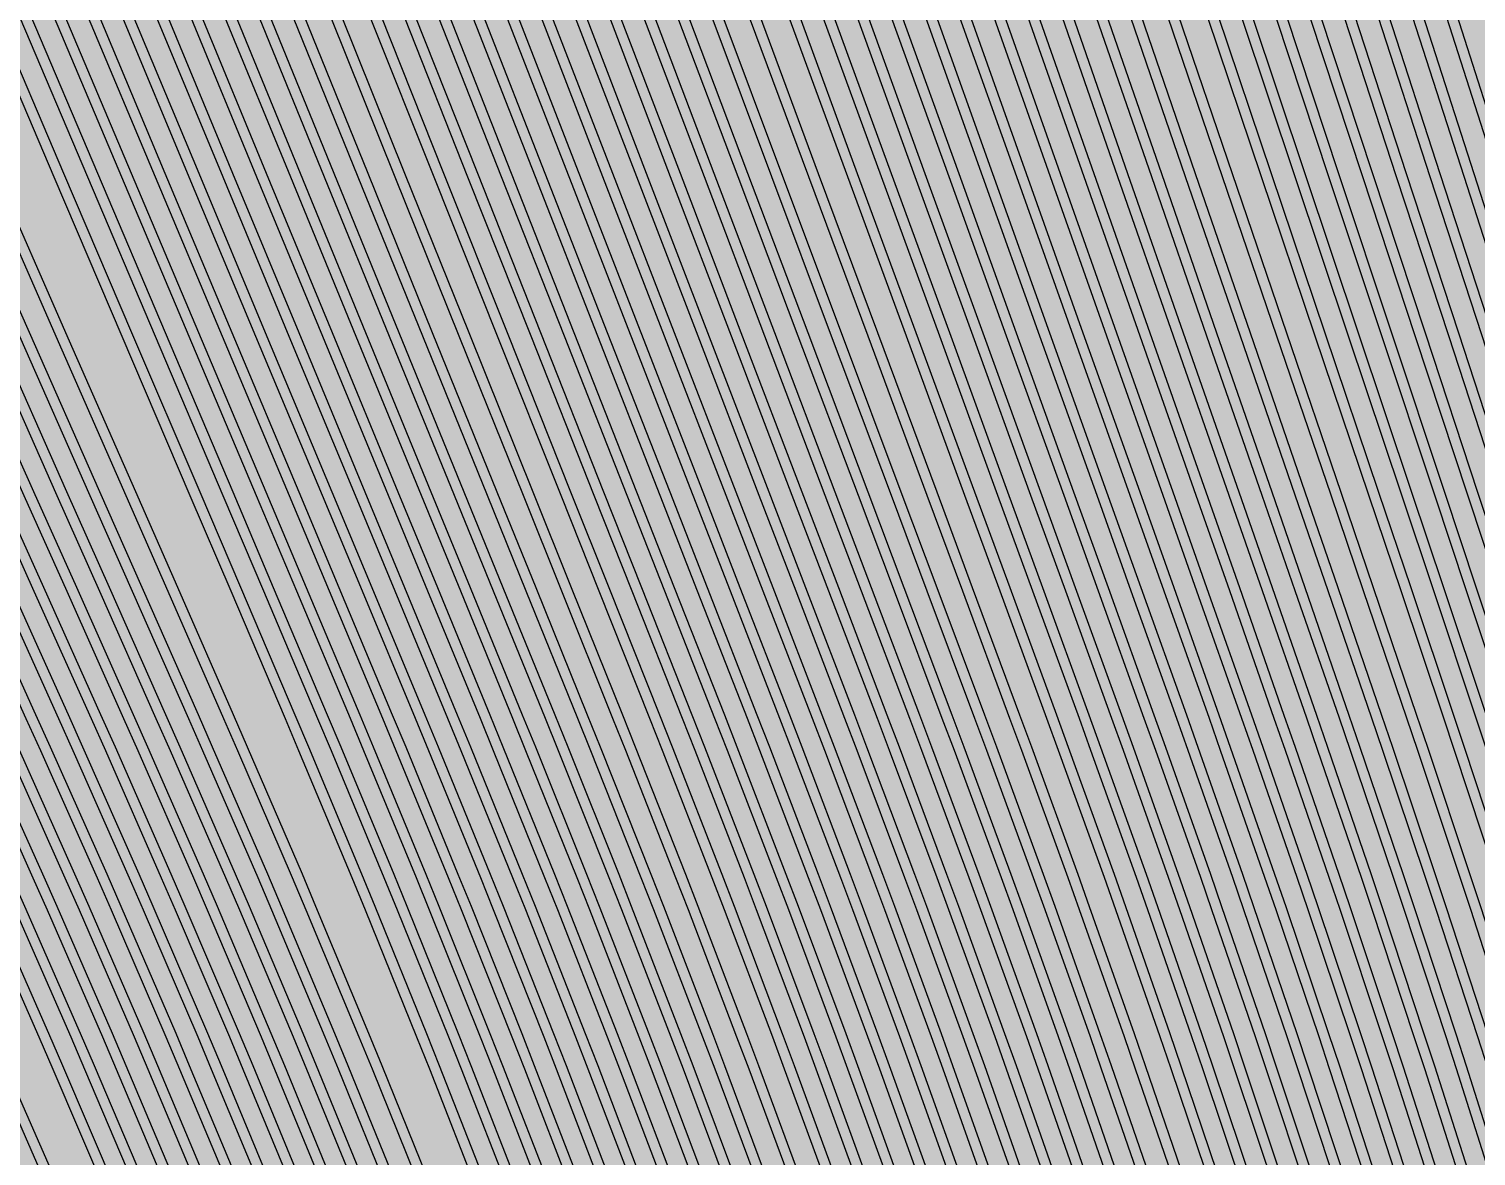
# Model space of a CAD drawing. Header units: metres. Extents: x -7220 to 10980, y -29667 to 1833.
# Drawn here: x 748.4 to 1032.4, y -16540.7 to -16319.7 of the extents above; entities that cross this region are included whole.
import ezdxf

# ---------------------------------------------------------------- set-up
doc = ezdxf.new("R2010")
doc.units = ezdxf.units.M
doc.layers.add('Metal1', color=4, linetype='CONTINUOUS')
doc.layers.add('Polyimide', color=7, linetype='CONTINUOUS')

msp = doc.modelspace()

# ---------------------------------------------------------------- hatches: boundary and pattern name
at = {"layer": 'Polyimide'}
msp.add_hatch(color=7, dxfattribs=at).paths.add_polyline_path([(4099.45, -13861.55), (4142.64, -14152.77), (4214.18, -14438.35), (4313.36, -14715.55), (4439.24, -14981.69), (4590.59, -15234.21), (4765.97, -15470.68), (4963.68, -15688.82), (5181.82, -15886.53), (5418.29, -16061.91), (5670.81, -16213.26), (5936.95, -16339.14), (6214.15, -16438.32), (6499.73, -16509.85), (6790.95, -16553.05), (7085, -16567.5), (9980.38, -16567.5), (10058.79, -16571.35), (10136.45, -16582.87), (10212.6, -16601.95), (10286.52, -16628.4), (10357.49, -16661.96), (10424.83, -16702.32), (10487.89, -16749.09), (10546.06, -16801.81), (10598.78, -16859.98), (10645.55, -16923.04), (10685.91, -16990.38), (10719.48, -17061.35), (10745.93, -17135.27), (10765, -17211.43), (10776.52, -17289.08), (10780.38, -17367.5), (10780.38, -21957.3), (10741.61, -22012.91), (10705.97, -22070.59), (10673.58, -22130.14), (10644.53, -22191.39), (10618.92, -22254.16), (10596.82, -22318.25), (10578.3, -22383.46), (10563.41, -22449.6), (10552.21, -22516.46), (10544.72, -22583.84), (10540.97, -22651.53), (10540.97, -22719.32), (10544.72, -22787.01), (10552.21, -22854.38), (10563.41, -22921.24), (10578.3, -22987.38), (10596.82, -23052.6), (10618.92, -23116.68), (10644.53, -23179.45), (10673.58, -23240.71), (10705.97, -23300.26), (10741.61, -23357.93), (10780.38, -23413.54), (10780.38, -28667.5), (10776.52, -28745.91), (10765, -28823.57), (10745.93, -28899.73), (10719.48, -28973.65), (10685.91, -29044.62), (10645.55, -29111.96), (10598.78, -29175.01), (10546.06, -29233.19), (10487.89, -29285.91), (10424.83, -29332.68), (10357.49, -29373.04), (10286.52, -29406.6), (10212.6, -29433.05), (10136.45, -29452.13), (10058.79, -29463.65), (9980.38, -29467.5), (-6219.63, -29467.5), (-6298.04, -29463.65), (-6375.7, -29452.13), (-6451.85, -29433.05), (-6525.77, -29406.6), (-6596.74, -29373.04), (-6664.08, -29332.68), (-6727.14, -29285.91), (-6785.31, -29233.19), (-6838.03, -29175.01), (-6884.8, -29111.96), (-6925.16, -29044.62), (-6958.73, -28973.65), (-6985.18, -28899.73), (-7004.25, -28823.57), (-7015.77, -28745.91), (-7019.63, -28667.5), (-7019.63, -23426.32), (-6979.36, -23370.07), (-6942.33, -23311.63), (-6908.66, -23251.2), (-6878.45, -23188.96), (-6851.81, -23125.12), (-6828.81, -23059.88), (-6809.53, -22993.44), (-6794.04, -22926.02), (-6782.37, -22857.83), (-6774.57, -22789.09), (-6770.67, -22720.02), (-6770.67, -22650.84), (-6774.57, -22581.77), (-6782.37, -22513.03), (-6794.04, -22444.84), (-6809.53, -22377.42), (-6828.81, -22310.98), (-6851.81, -22245.74), (-6878.45, -22181.89), (-6908.66, -22119.66), (-6942.33, -22059.22), (-6979.36, -22000.79), (-7019.63, -21944.54), (-7019.63, -17367.5), (-7015.77, -17289.08), (-7004.25, -17211.43), (-6985.18, -17135.27), (-6958.73, -17061.35), (-6925.16, -16990.38), (-6884.8, -16923.04), (-6838.03, -16859.98), (-6785.31, -16801.81), (-6727.14, -16749.09), (-6664.08, -16702.32), (-6596.74, -16661.96), (-6525.77, -16628.4), (-6451.85, -16601.95), (-6375.7, -16582.87), (-6298.04, -16571.35), (-6219.63, -16567.5), (-3314, -16567.5), (-3019.95, -16553.05), (-2728.73, -16509.85), (-2443.15, -16438.32), (-2165.95, -16339.14), (-1899.81, -16213.26), (-1647.29, -16061.91), (-1410.82, -15886.53), (-1192.68, -15688.82), (-994.97, -15470.68), (-819.59, -15234.21), (-668.24, -14981.69), (-542.36, -14715.55), (-443.18, -14438.35), (-371.64, -14152.77), (-328.45, -13861.55), (-314, -13567.5), (-314, -13373.48), (-317.45, -13328.11), (-327.72, -13283.78), (-344.58, -13241.52), (-367.63, -13202.3), (-396.35, -13167.01), (-430.08, -13136.47), (-468.03, -13111.38), (-509.35, -13092.32), (-509.35, -13092.32), (-578.18, -13061.27), (-642.2, -13021.24), (-700.26, -12972.96), (-751.3, -12917.31), (-794.39, -12855.3), (-828.74, -12788.06), (-853.73, -12716.8), (-868.91, -12642.84), (-874, -12567.5), (-868.91, -12492.16), (-853.73, -12418.19), (-828.74, -12346.94), (-794.39, -12279.7), (-751.3, -12217.69), (-700.26, -12162.04), (-642.2, -12113.76), (-578.18, -12073.73), (-509.35, -12042.68), (-509.35, -12042.68), (-468.03, -12023.62), (-430.08, -11998.53), (-396.35, -11967.99), (-367.63, -11932.7), (-344.58, -11893.47), (-327.72, -11851.21), (-317.45, -11806.89), (-314, -11761.52), (-314, -11074.31), (-317.45, -11028.94), (-327.72, -10984.62), (-344.58, -10942.36), (-367.63, -10903.13), (-396.35, -10867.84), (-430.08, -10837.3), (-468.03, -10812.21), (-509.35, -10793.16), (-509.35, -10793.16), (-578.18, -10762.1), (-642.2, -10722.07), (-700.26, -10673.8), (-751.3, -10618.15), (-794.39, -10556.13), (-828.74, -10488.89), (-853.73, -10417.64), (-868.91, -10343.67), (-874, -10268.33), (-868.91, -10192.99), (-853.73, -10119.03), (-828.74, -10047.77), (-794.39, -9980.53), (-751.3, -9918.52), (-700.26, -9862.87), (-642.2, -9814.59), (-578.18, -9774.56), (-509.35, -9743.51), (-509.35, -9743.51), (-468.03, -9724.45), (-430.08, -9699.36), (-396.35, -9668.82), (-367.63, -9633.53), (-344.58, -9594.31), (-327.72, -9552.05), (-317.45, -9507.72), (-314, -9462.35), (-314, -8775.14), (-317.45, -8729.78), (-327.72, -8685.45), (-344.58, -8643.19), (-367.63, -8603.96), (-396.35, -8568.68), (-430.08, -8538.14), (-468.03, -8513.05), (-509.35, -8493.99), (-509.35, -8493.99), (-578.18, -8462.94), (-642.2, -8422.91), (-700.26, -8374.63), (-751.3, -8318.98), (-794.39, -8256.97), (-828.74, -8189.73), (-853.73, -8118.47), (-868.91, -8044.5), (-874, -7969.17), (-868.91, -7893.83), (-853.73, -7819.86), (-828.74, -7748.61), (-794.39, -7681.36), (-751.3, -7619.35), (-700.26, -7563.7), (-642.2, -7515.42), (-578.18, -7475.4), (-509.35, -7444.34), (-509.35, -7444.34), (-468.03, -7425.28), (-430.08, -7400.2), (-396.35, -7369.66), (-367.63, -7334.37), (-344.58, -7295.14), (-327.72, -7252.88), (-317.45, -7208.56), (-314, -7163.19), (-314, -6475.98), (-317.45, -6430.61), (-327.72, -6386.29), (-344.58, -6344.02), (-367.63, -6304.8), (-396.35, -6269.51), (-430.08, -6238.97), (-468.03, -6213.88), (-509.35, -6194.82), (-509.35, -6194.82), (-578.18, -6163.77), (-642.2, -6123.74), (-700.26, -6075.46), (-751.3, -6019.81), (-794.39, -5957.8), (-828.74, -5890.56), (-853.73, -5819.31), (-868.91, -5745.34), (-874, -5670), (-868.91, -5594.66), (-853.73, -5520.69), (-828.74, -5449.44), (-794.39, -5382.2), (-751.3, -5320.19), (-700.26, -5264.54), (-642.2, -5216.26), (-578.18, -5176.23), (-509.35, -5145.18), (-509.35, -5145.18), (-468.03, -5126.12), (-430.08, -5101.03), (-396.35, -5070.49), (-367.63, -5035.2), (-344.58, -4995.98), (-327.72, -4953.71), (-317.45, -4909.39), (-314, -4864.02), (-314, 380), (-314, 1532.5), (-269, 1532.5), (-268.78, 1525.63), (-268.1, 1518.79), (-266.98, 1512.02), (-265.42, 1505.32), (-263.43, 1498.75), (-261.01, 1492.32), (-258.17, 1486.06), (-254.93, 1480), (-251.3, 1474.17), (-247.3, 1468.58), (-242.94, 1463.27), (-238.25, 1458.25), (-233.23, 1453.56), (-227.92, 1449.2), (-222.33, 1445.2), (-216.5, 1441.57), (-210.44, 1438.33), (-204.18, 1435.49), (-197.75, 1433.07), (-191.18, 1431.08), (-184.48, 1429.52), (-177.71, 1428.4), (-170.87, 1427.72), (-164, 1427.5), (-157.13, 1427.72), (-150.29, 1428.4), (-143.52, 1429.52), (-136.82, 1431.08), (-130.25, 1433.07), (-123.82, 1435.49), (-117.56, 1438.33), (-111.5, 1441.57), (-105.67, 1445.2), (-100.08, 1449.2), (-94.77, 1453.56), (-89.75, 1458.25), (-85.06, 1463.27), (-80.7, 1468.58), (-76.7, 1474.17), (-73.07, 1480), (-69.83, 1486.06), (-66.99, 1492.32), (-64.57, 1498.75), (-62.58, 1505.32), (-61.02, 1512.02), (-59.9, 1518.79), (-59.22, 1525.63), (-59, 1532.5), (1786, 1532.5), (3835, 1532.5), (3835.21, 1539.04), (3835.86, 1545.55), (3836.92, 1552.01), (3838.41, 1558.38), (3840.31, 1564.64), (3842.61, 1570.77), (3845.31, 1576.73), (3848.4, 1582.5), (3851.85, 1588.06), (3855.66, 1593.38), (3859.82, 1598.43), (3864.29, 1603.21), (3869.07, 1607.68), (3874.12, 1611.84), (3879.44, 1615.65), (3885, 1619.1), (3890.77, 1622.19), (3896.73, 1624.89), (3902.86, 1627.19), (3909.12, 1629.09), (3915.49, 1630.58), (3921.95, 1631.64), (3928.46, 1632.29), (3935, 1632.5), (3941.54, 1632.29), (3948.05, 1631.64), (3954.51, 1630.58), (3960.88, 1629.09), (3967.14, 1627.19), (3973.27, 1624.89), (3979.23, 1622.19), (3985, 1619.1), (3990.56, 1615.65), (3995.88, 1611.84), (4000.93, 1607.68), (4005.71, 1603.21), (4010.18, 1598.43), (4014.34, 1593.38), (4018.15, 1588.06), (4021.6, 1582.5), (4024.69, 1576.73), (4027.39, 1570.77), (4029.69, 1564.64), (4031.59, 1558.38), (4033.08, 1552.01), (4034.14, 1545.55), (4034.79, 1539.04), (4035, 1532.5), (4085, 1532.5), (4085, 380), (4085, 330), (4085, -4864.02), (4088.45, -4909.39), (4098.72, -4953.71), (4115.58, -4995.98), (4138.63, -5035.2), (4167.35, -5070.49), (4201.08, -5101.03), (4239.03, -5126.12), (4280.35, -5145.18), (4280.35, -5145.18), (4349.18, -5176.23), (4413.2, -5216.26), (4471.26, -5264.54), (4522.3, -5320.19), (4565.39, -5382.2), (4599.74, -5449.44), (4624.73, -5520.69), (4639.91, -5594.66), (4645, -5670), (4639.91, -5745.34), (4624.73, -5819.31), (4599.74, -5890.56), (4565.39, -5957.8), (4522.3, -6019.81), (4471.26, -6075.46), (4413.2, -6123.74), (4349.18, -6163.77), (4280.35, -6194.82), (4239.03, -6213.88), (4201.08, -6238.97), (4167.35, -6269.51), (4138.63, -6304.8), (4115.58, -6344.02), (4098.72, -6386.29), (4088.45, -6430.61), (4085, -6475.98), (4085, -13567.5), (4099.45, -13861.55)])

# ---------------------------------------------------------------- linework, layer by layer
at = {"layer": 'Metal1'}
for points in [[(752.79, -16548.67), (741.89, -16523.75), (739.08, -16517.44), (727.82, -16492.52), (724.92, -16486.21), (713.3, -16461.29), (710.31, -16454.97), (698.45, -16430), (689.52, -16411.24), (674.63, -16380), (659.75, -16348.76), (644.87, -16317.52), (629.99, -16286.28), (615.11, -16255.03), (600.23, -16223.79), (591.25, -16204.95), (585.23, -16178.4), (584.5, -15692.12)], [(588, -15692.12), (587.27, -16178.17), (593.15, -16204.29), (602.03, -16222.93), (616.92, -16254.17), (631.8, -16285.42), (646.68, -16316.66), (661.56, -16347.9), (676.44, -16379.14), (691.32, -16410.38), (700.26, -16429.14), (712.12, -16454.12), (715.11, -16460.44), (726.73, -16485.37), (729.64, -16491.69), (740.91, -16516.62), (743.72, -16522.94), (754.63, -16547.87)], [(763.77, -16548.66), (753.14, -16523.73), (750.4, -16517.43), (739.43, -16492.51), (736.6, -16486.2), (725.28, -16461.27), (722.37, -16454.97), (710.81, -16429.99), (702.1, -16411.23), (687.6, -16379.99), (673.1, -16348.75), (658.6, -16317.51), (644.1, -16286.27), (629.6, -16255.03), (615.09, -16223.78), (606.35, -16204.94), (600.48, -16178.46), (599.75, -15692.12)], [(603.25, -15692.12), (602.52, -16178.23), (608.25, -16204.3), (616.91, -16222.94), (631.41, -16254.18), (645.91, -16285.42), (660.41, -16316.67), (674.91, -16347.91), (689.42, -16379.15), (703.92, -16410.39), (712.63, -16429.15), (724.18, -16454.13), (727.09, -16460.44), (738.42, -16485.38), (741.25, -16491.7), (752.24, -16516.63), (754.97, -16522.94), (765.61, -16547.88)], [(769.93, -16548.66), (759.36, -16523.73), (756.64, -16517.43), (745.72, -16492.5), (742.91, -16486.2), (731.64, -16461.27), (728.74, -16454.96), (717.25, -16429.99), (708.58, -16411.23), (694.16, -16379.99), (679.73, -16348.75), (665.3, -16317.51), (650.87, -16286.26), (636.45, -16255.02), (622.02, -16223.78), (613.32, -16204.94), (607.48, -16178.47), (606.75, -15692.12)], [(610.25, -15692.12), (609.52, -16178.25), (615.22, -16204.3), (623.84, -16222.94), (638.26, -16254.19), (652.69, -16285.43), (667.12, -16316.67), (681.54, -16347.91), (695.97, -16379.15), (710.4, -16410.39), (719.06, -16429.15), (730.56, -16454.13), (733.46, -16460.44), (744.73, -16485.38), (747.54, -16491.7), (758.47, -16516.63), (761.2, -16522.95), (771.77, -16547.88)], [(776.1, -16548.66), (765.58, -16523.73), (762.87, -16517.43), (752, -16492.5), (749.21, -16486.2), (738, -16461.27), (735.12, -16454.96), (723.68, -16429.98), (715.06, -16411.23), (700.71, -16379.99), (686.36, -16348.74), (672, -16317.5), (657.65, -16286.26), (643.3, -16255.02), (628.94, -16223.78), (620.29, -16204.94), (614.48, -16178.48), (613.75, -15692.12)], [(617.25, -15692.12), (616.52, -16178.26), (622.2, -16204.3), (630.76, -16222.95), (645.12, -16254.19), (659.47, -16285.43), (673.82, -16316.67), (688.17, -16347.91), (702.53, -16379.15), (716.88, -16410.39), (725.5, -16429.15), (736.94, -16454.13), (739.82, -16460.44), (751.04, -16485.38), (753.84, -16491.7), (764.71, -16516.63), (767.42, -16522.95), (777.94, -16547.88)], [(782.26, -16548.65), (771.8, -16523.73), (769.11, -16517.42), (758.29, -16492.5), (755.51, -16486.19), (744.36, -16461.27), (741.5, -16454.96), (730.12, -16429.98), (721.54, -16411.22), (707.27, -16379.98), (692.99, -16348.74), (678.71, -16317.5), (664.43, -16286.26), (650.15, -16255.02), (635.87, -16223.78), (627.26, -16204.94), (621.48, -16178.49), (620.75, -15692.12)], [(624.25, -15692.12), (623.52, -16178.27), (629.17, -16204.3), (637.69, -16222.95), (651.97, -16254.19), (666.25, -16285.43), (680.53, -16316.67), (694.81, -16347.91), (709.08, -16379.15), (723.36, -16410.39), (731.94, -16429.15), (743.32, -16454.13), (746.18, -16460.45), (757.34, -16485.38), (760.13, -16491.7), (770.94, -16516.63), (773.64, -16522.95), (784.11, -16547.88)], [(788.43, -16548.65), (778.02, -16523.73), (775.34, -16517.42), (764.58, -16492.5), (761.82, -16486.19), (750.72, -16461.27), (747.87, -16454.96), (736.55, -16429.98), (728.03, -16411.22), (713.82, -16379.98), (699.61, -16348.74), (685.41, -16317.5), (671.2, -16286.26), (657, -16255.02), (642.79, -16223.78), (634.23, -16204.94), (628.48, -16178.5), (627.75, -15692.12)], [(631.25, -15692.12), (630.52, -16178.29), (636.14, -16204.3), (644.62, -16222.95), (658.82, -16254.19), (673.03, -16285.43), (687.23, -16316.67), (701.44, -16347.91), (715.64, -16379.15), (729.85, -16410.4), (738.38, -16429.15), (749.7, -16454.13), (752.55, -16460.45), (763.65, -16485.38), (766.42, -16491.7), (777.18, -16516.63), (779.86, -16522.95), (790.27, -16547.89)], [(794.59, -16548.65), (784.23, -16523.72), (781.57, -16517.42), (770.87, -16492.5), (768.12, -16486.19), (757.09, -16461.26), (754.25, -16454.96), (742.99, -16429.98), (734.51, -16411.22), (720.37, -16379.98), (706.24, -16348.74), (692.11, -16317.5), (677.98, -16286.26), (663.85, -16255.02), (649.72, -16223.78), (641.2, -16204.93), (635.48, -16178.52), (634.75, -15692.12)], [(638.25, -15692.12), (637.52, -16178.3), (643.11, -16204.3), (651.54, -16222.95), (665.67, -16254.19), (679.8, -16285.43), (693.93, -16316.67), (708.07, -16347.92), (722.2, -16379.16), (736.33, -16410.4), (744.81, -16429.16), (756.08, -16454.14), (758.91, -16460.45), (769.95, -16485.39), (772.71, -16491.7), (783.41, -16516.64), (786.08, -16522.95), (796.44, -16547.89)], [(800.76, -16548.65), (790.45, -16523.72), (787.81, -16517.42), (777.16, -16492.49), (774.43, -16486.19), (763.45, -16461.26), (760.63, -16454.96), (749.43, -16429.98), (740.99, -16411.22), (726.93, -16379.98), (712.87, -16348.74), (698.82, -16317.5), (684.76, -16286.26), (670.7, -16255.02), (656.64, -16223.77), (648.17, -16204.93), (642.48, -16178.53), (641.75, -15692.12)], [(645.25, -15692.12), (644.52, -16178.31), (650.08, -16204.31), (658.47, -16222.95), (672.53, -16254.19), (686.58, -16285.44), (700.64, -16316.68), (714.7, -16347.92), (728.75, -16379.16), (742.81, -16410.4), (751.25, -16429.16), (762.45, -16454.14), (765.28, -16460.45), (776.26, -16485.39), (779, -16491.7), (789.65, -16516.64), (792.3, -16522.95), (802.61, -16547.89)], [(806.92, -16548.65), (796.67, -16523.72), (794.04, -16517.42), (783.45, -16492.49), (780.73, -16486.19), (769.81, -16461.26), (767.01, -16454.95), (755.86, -16429.98), (747.47, -16411.22), (733.48, -16379.98), (719.5, -16348.74), (705.52, -16317.5), (691.54, -16286.25), (677.55, -16255.01), (663.57, -16223.77), (655.14, -16204.93), (649.48, -16178.54), (648.75, -15692.12)], [(652.25, -15692.12), (651.52, -16178.32), (657.05, -16204.31), (665.4, -16222.96), (679.38, -16254.2), (693.36, -16285.44), (707.34, -16316.68), (721.33, -16347.92), (735.31, -16379.16), (749.29, -16410.4), (757.69, -16429.16), (768.83, -16454.14), (771.64, -16460.45), (782.56, -16485.39), (785.29, -16491.7), (795.88, -16516.64), (798.52, -16522.95), (808.77, -16547.89)], [(813.09, -16548.65), (802.89, -16523.72), (800.27, -16517.41), (789.74, -16492.49), (787.04, -16486.18), (776.17, -16461.26), (773.38, -16454.95), (762.3, -16429.97), (753.95, -16411.22), (740.04, -16379.98), (726.13, -16348.73), (712.22, -16317.49), (698.31, -16286.25), (684.4, -16255.01), (670.5, -16223.77), (662.11, -16204.93), (656.48, -16178.55), (655.75, -15692.12)], [(659.25, -15692.12), (658.52, -16178.34), (664.02, -16204.31), (672.32, -16222.96), (686.23, -16254.2), (700.14, -16285.44), (714.05, -16316.68), (727.96, -16347.92), (741.87, -16379.16), (755.77, -16410.4), (764.13, -16429.16), (775.21, -16454.14), (778, -16460.45), (788.87, -16485.39), (791.58, -16491.7), (802.12, -16516.64), (804.74, -16522.95), (814.94, -16547.89)], [(819.25, -16548.64), (809.11, -16523.71), (806.51, -16517.41), (796.03, -16492.49), (793.34, -16486.18), (782.53, -16461.25), (779.76, -16454.95), (768.73, -16429.97), (760.43, -16411.21), (746.59, -16379.97), (732.76, -16348.73), (718.92, -16317.49), (705.09, -16286.25), (691.25, -16255.01), (677.42, -16223.77), (669.08, -16204.93), (663.48, -16178.56), (662.75, -15692.12)], [(666.25, -15692.12), (665.52, -16178.35), (670.99, -16204.31), (679.25, -16222.96), (693.08, -16254.2), (706.92, -16285.44), (720.75, -16316.68), (734.59, -16347.92), (748.42, -16379.16), (762.26, -16410.4), (770.56, -16429.16), (781.59, -16454.14), (784.37, -16460.45), (795.18, -16485.39), (797.87, -16491.71), (808.35, -16516.64), (810.96, -16522.96), (821.11, -16547.9)], [(825.86, -16548.64), (815.79, -16523.71), (813.2, -16517.41), (802.8, -16492.48), (800.13, -16486.18), (789.4, -16461.25), (786.65, -16454.95), (775.71, -16429.97), (767.46, -16411.21), (753.73, -16379.97), (740, -16348.73), (726.27, -16317.49), (712.53, -16286.25), (698.8, -16255.01), (685.07, -16223.77), (676.79, -16204.93), (671.23, -16178.58), (670.5, -15692.12)], [(674, -15692.12), (673.27, -16178.37), (678.7, -16204.31), (686.9, -16222.96), (700.63, -16254.2), (714.36, -16285.44), (728.1, -16316.68), (741.83, -16347.93), (755.56, -16379.17), (769.29, -16410.41), (777.54, -16429.17), (788.48, -16454.15), (791.24, -16460.45), (801.97, -16485.39), (804.65, -16491.71), (815.05, -16516.65), (817.64, -16522.96), (827.71, -16547.9)], [(836.83, -16548.63), (827.04, -16523.7), (824.53, -16517.4), (814.41, -16492.47), (811.82, -16486.17), (801.38, -16461.24), (798.71, -16454.94), (788.07, -16429.96), (780.05, -16411.2), (766.7, -16379.96), (753.34, -16348.72), (739.99, -16317.48), (726.64, -16286.24), (713.29, -16255), (699.93, -16223.76), (691.88, -16204.92), (686.48, -16178.64), (685.75, -15692.12)], [(689.25, -15692.12), (688.52, -16178.43), (693.8, -16204.32), (701.77, -16222.97), (715.13, -16254.21), (728.48, -16285.45), (741.83, -16316.69), (755.18, -16347.93), (768.54, -16379.18), (781.89, -16410.42), (789.91, -16429.17), (800.55, -16454.16), (803.23, -16460.46), (813.66, -16485.4), (816.26, -16491.71), (826.38, -16516.66), (828.9, -16522.96), (838.69, -16547.91)], [(842.99, -16548.63), (833.26, -16523.7), (830.76, -16517.4), (820.7, -16492.47), (818.12, -16486.17), (807.75, -16461.24), (805.09, -16454.94), (794.5, -16429.96), (786.53, -16411.2), (773.25, -16379.96), (759.97, -16348.72), (746.69, -16317.48), (733.42, -16286.24), (720.14, -16255), (706.86, -16223.75), (698.85, -16204.92), (693.48, -16178.65), (692.75, -15692.12)], [(696.25, -15692.12), (695.52, -16178.44), (700.77, -16204.32), (708.7, -16222.97), (721.98, -16254.21), (735.26, -16285.45), (748.54, -16316.7), (761.81, -16347.94), (775.09, -16379.18), (788.37, -16410.42), (796.34, -16429.18), (806.93, -16454.16), (809.59, -16460.46), (819.97, -16485.41), (822.56, -16491.72), (832.62, -16516.66), (835.12, -16522.96), (844.86, -16547.91)], [(849.16, -16548.63), (839.48, -16523.69), (836.99, -16517.4), (826.99, -16492.47), (824.42, -16486.17), (814.11, -16461.23), (811.46, -16454.93), (800.94, -16429.95), (793.01, -16411.2), (779.81, -16379.96), (766.6, -16348.72), (753.4, -16317.48), (740.19, -16286.23), (726.99, -16254.99), (713.78, -16223.75), (705.82, -16204.92), (700.48, -16178.66), (699.75, -15692.12)], [(703.25, -15692.12), (702.52, -16178.45), (707.74, -16204.32), (715.63, -16222.97), (728.83, -16254.22), (742.03, -16285.46), (755.24, -16316.7), (768.44, -16347.94), (781.65, -16379.18), (794.85, -16410.42), (802.78, -16429.18), (813.31, -16454.16), (815.95, -16460.46), (826.27, -16485.41), (828.85, -16491.72), (838.85, -16516.66), (841.34, -16522.97), (851.03, -16547.91)], [(855.33, -16548.63), (845.7, -16523.69), (843.23, -16517.4), (833.28, -16492.46), (830.73, -16486.17), (820.47, -16461.23), (817.84, -16454.93), (807.37, -16429.95), (799.49, -16411.2), (786.36, -16379.96), (773.23, -16348.71), (760.1, -16317.47), (746.97, -16286.23), (733.84, -16254.99), (720.71, -16223.75), (712.79, -16204.91), (707.48, -16178.67), (706.75, -15692.12)], [(710.25, -15692.12), (709.52, -16178.47), (714.71, -16204.32), (722.55, -16222.98), (735.68, -16254.22), (748.81, -16285.46), (761.94, -16316.7), (775.07, -16347.94), (788.21, -16379.18), (801.34, -16410.42), (809.22, -16429.18), (819.68, -16454.16), (822.32, -16460.47), (832.58, -16485.41), (835.14, -16491.72), (845.09, -16516.66), (847.56, -16522.97), (857.19, -16547.91)], [(861.49, -16548.63), (851.92, -16523.69), (849.46, -16517.39), (839.57, -16492.46), (837.03, -16486.16), (826.83, -16461.23), (824.22, -16454.93), (813.81, -16429.95), (805.97, -16411.19), (792.92, -16379.95), (779.86, -16348.71), (766.8, -16317.47), (753.75, -16286.23), (740.69, -16254.99), (727.63, -16223.75), (719.76, -16204.91), (714.48, -16178.68), (713.75, -15692.12)], [(717.25, -15692.12), (716.52, -16178.48), (721.68, -16204.33), (729.48, -16222.98), (742.54, -16254.22), (755.59, -16285.46), (768.65, -16316.7), (781.7, -16347.94), (794.76, -16379.18), (807.82, -16410.42), (815.66, -16429.18), (826.06, -16454.16), (828.68, -16460.47), (838.89, -16485.41), (841.43, -16491.72), (851.32, -16516.66), (853.78, -16522.97), (863.36, -16547.91)], [(867.66, -16548.62), (858.14, -16523.69), (855.69, -16517.39), (845.86, -16492.46), (843.34, -16486.16), (833.19, -16461.23), (830.59, -16454.93), (820.25, -16429.95), (812.45, -16411.19), (799.47, -16379.95), (786.49, -16348.71), (773.51, -16317.47), (760.52, -16286.23), (747.54, -16254.99), (734.56, -16223.75), (726.73, -16204.91), (721.48, -16178.69), (720.75, -15692.12)], [(724.25, -15692.12), (723.52, -16178.49), (728.65, -16204.33), (736.41, -16222.98), (749.39, -16254.22), (762.37, -16285.46), (775.35, -16316.7), (788.33, -16347.94), (801.32, -16379.18), (814.3, -16410.43), (822.09, -16429.18), (832.44, -16454.16), (835.04, -16460.47), (845.19, -16485.41), (847.72, -16491.72), (857.56, -16516.66), (860, -16522.97), (869.53, -16547.92)], [(873.82, -16548.62), (864.36, -16523.69), (861.93, -16517.39), (852.15, -16492.46), (849.64, -16486.16), (839.56, -16461.22), (836.97, -16454.93), (826.68, -16429.95), (818.93, -16411.19), (806.03, -16379.95), (793.12, -16348.71), (780.21, -16317.47), (767.3, -16286.23), (754.39, -16254.99), (741.48, -16223.75), (733.7, -16204.91), (728.48, -16178.7), (727.75, -15692.12)], [(731.25, -15692.12), (730.52, -16178.5), (735.63, -16204.33), (743.33, -16222.98), (756.24, -16254.22), (769.15, -16285.46), (782.06, -16316.7), (794.97, -16347.95), (807.87, -16379.19), (820.78, -16410.43), (828.53, -16429.18), (838.82, -16454.17), (841.41, -16460.47), (851.5, -16485.41), (854.01, -16491.72), (863.79, -16516.67), (866.22, -16522.97), (875.69, -16547.92)], [(879.99, -16548.62), (870.58, -16523.68), (868.16, -16517.39), (858.44, -16492.45), (855.95, -16486.16), (845.92, -16461.22), (843.35, -16454.92), (833.12, -16429.94), (825.41, -16411.19), (812.58, -16379.95), (799.75, -16348.71), (786.91, -16317.47), (774.08, -16286.23), (761.24, -16254.98), (748.41, -16223.74), (740.67, -16204.91), (735.48, -16178.71), (734.75, -15692.12)], [(738.25, -15692.12), (737.52, -16178.51), (742.6, -16204.33), (750.26, -16222.98), (763.09, -16254.22), (775.93, -16285.47), (788.76, -16316.71), (801.6, -16347.95), (814.43, -16379.19), (827.26, -16410.43), (834.97, -16429.19), (845.2, -16454.17), (847.77, -16460.47), (857.8, -16485.42), (860.3, -16491.72), (870.03, -16516.67), (872.45, -16522.97), (881.86, -16547.92)], [(886.15, -16548.62), (876.8, -16523.68), (874.4, -16517.39), (864.73, -16492.45), (862.25, -16486.16), (852.28, -16461.22), (849.72, -16454.92), (839.55, -16429.94), (831.89, -16411.19), (819.13, -16379.95), (806.37, -16348.71), (793.61, -16317.46), (780.85, -16286.22), (768.09, -16254.98), (755.33, -16223.74), (747.64, -16204.91), (742.48, -16178.72), (741.75, -15692.12)], [(745.25, -15692.12), (744.52, -16178.53), (749.57, -16204.33), (757.19, -16222.99), (769.95, -16254.23), (782.71, -16285.47), (795.47, -16316.71), (808.23, -16347.95), (820.99, -16379.19), (833.75, -16410.43), (841.41, -16429.19), (851.58, -16454.17), (854.13, -16460.47), (864.11, -16485.42), (866.59, -16491.72), (876.26, -16516.67), (878.67, -16522.97), (888.03, -16547.92)], [(892.32, -16548.62), (883.02, -16523.68), (880.63, -16517.39), (871.02, -16492.45), (868.55, -16486.15), (858.64, -16461.22), (856.1, -16454.92), (845.99, -16429.94), (838.37, -16411.19), (825.69, -16379.94), (813, -16348.7), (800.32, -16317.46), (787.63, -16286.22), (774.95, -16254.98), (762.26, -16223.74), (754.61, -16204.91), (749.48, -16178.73), (748.75, -15692.12)], [(752.25, -15692.12), (751.52, -16178.54), (756.54, -16204.33), (764.11, -16222.99), (776.8, -16254.23), (789.48, -16285.47), (802.17, -16316.71), (814.86, -16347.95), (827.54, -16379.19), (840.23, -16410.43), (847.84, -16429.19), (857.96, -16454.17), (860.5, -16460.47), (870.41, -16485.42), (872.88, -16491.73), (882.5, -16516.67), (884.89, -16522.97), (894.19, -16547.92)], [(898.92, -16548.61), (889.69, -16523.68), (887.33, -16517.38), (877.79, -16492.45), (875.35, -16486.15), (865.51, -16461.21), (862.99, -16454.92), (852.97, -16429.94), (845.41, -16411.18), (832.83, -16379.94), (820.24, -16348.7), (807.66, -16317.46), (795.07, -16286.22), (782.49, -16254.98), (769.91, -16223.74), (762.32, -16204.9), (757.23, -16178.75), (756.5, -15692.12)], [(760, -15692.12), (759.27, -16178.55), (764.25, -16204.33), (771.76, -16222.99), (784.35, -16254.23), (796.93, -16285.47), (809.51, -16316.71), (822.1, -16347.95), (834.68, -16379.19), (847.27, -16410.44), (854.82, -16429.19), (864.85, -16454.17), (867.37, -16460.48), (877.21, -16485.42), (879.66, -16491.73), (889.2, -16516.67), (891.57, -16522.98), (900.8, -16547.92)], [(905.81, -16548.61), (896.67, -16523.67), (894.33, -16517.38), (884.89, -16492.44), (882.47, -16486.15), (872.73, -16461.21), (870.23, -16454.92), (860.3, -16429.93), (852.82, -16411.18), (840.35, -16379.94), (827.89, -16348.7), (815.43, -16317.46), (802.96, -16286.22), (790.5, -16254.98), (778.03, -16223.73), (770.52, -16204.9), (765.48, -16178.77), (764.75, -15692.12)], [(768.25, -15692.12), (767.52, -16178.57), (772.45, -16204.34), (779.89, -16222.99), (792.36, -16254.23), (804.82, -16285.48), (817.28, -16316.72), (829.75, -16347.96), (842.21, -16379.2), (854.67, -16410.44), (862.16, -16429.19), (872.09, -16454.18), (874.59, -16460.48), (884.33, -16485.43), (886.76, -16491.73), (896.2, -16516.68), (898.55, -16522.98), (907.69, -16547.93)], [(911.98, -16548.61), (902.89, -16523.67), (900.56, -16517.38), (891.18, -16492.44), (888.77, -16486.15), (879.09, -16461.21), (876.61, -16454.91), (866.73, -16429.93), (859.3, -16411.18), (846.91, -16379.94), (834.52, -16348.7), (822.13, -16317.46), (809.74, -16286.21), (797.35, -16254.97), (784.96, -16223.73), (777.49, -16204.9), (772.48, -16178.78), (771.75, -15692.12)], [(775.25, -15692.12), (774.52, -16178.58), (779.42, -16204.34), (786.82, -16223), (799.21, -16254.24), (811.6, -16285.48), (823.99, -16316.72), (836.38, -16347.96), (848.77, -16379.2), (861.16, -16410.44), (868.59, -16429.2), (878.47, -16454.18), (880.95, -16460.48), (890.64, -16485.43), (893.05, -16491.73), (902.44, -16516.68), (904.77, -16522.98), (913.86, -16547.93)], [(918.14, -16548.61), (909.11, -16523.67), (906.8, -16517.38), (897.47, -16492.44), (895.08, -16486.15), (885.45, -16461.21), (882.99, -16454.91), (873.17, -16429.93), (865.78, -16411.18), (853.46, -16379.94), (841.15, -16348.69), (828.83, -16317.45), (816.52, -16286.21), (804.2, -16254.97), (791.89, -16223.73), (784.46, -16204.9), (779.48, -16178.79), (778.75, -15692.12)], [(782.25, -15692.12), (781.52, -16178.59), (786.39, -16204.34), (793.75, -16223), (806.06, -16254.24), (818.38, -16285.48), (830.69, -16316.72), (843.01, -16347.96), (855.32, -16379.2), (867.64, -16410.44), (875.03, -16429.2), (884.85, -16454.18), (887.32, -16460.48), (896.94, -16485.43), (899.34, -16491.73), (908.67, -16516.68), (910.99, -16522.98), (920.03, -16547.93)], [(924.31, -16548.61), (915.33, -16523.66), (913.03, -16517.37), (903.76, -16492.44), (901.38, -16486.14), (891.81, -16461.2), (889.36, -16454.91), (879.61, -16429.93), (872.26, -16411.17), (860.02, -16379.93), (847.78, -16348.69), (835.53, -16317.45), (823.29, -16286.21), (811.05, -16254.97), (798.81, -16223.73), (791.43, -16204.9), (786.48, -16178.8), (785.75, -15692.12)], [(789.25, -15692.12), (788.52, -16178.61), (793.36, -16204.34), (800.67, -16223), (812.91, -16254.24), (825.15, -16285.48), (837.4, -16316.72), (849.64, -16347.96), (861.88, -16379.2), (874.12, -16410.44), (881.47, -16429.2), (891.23, -16454.18), (893.68, -16460.48), (903.25, -16485.43), (905.63, -16491.73), (914.91, -16516.68), (917.21, -16522.98), (926.19, -16547.93)], [(930.48, -16548.6), (921.55, -16523.66), (919.27, -16517.37), (910.05, -16492.43), (907.68, -16486.14), (898.17, -16461.2), (895.74, -16454.91), (886.04, -16429.93), (878.74, -16411.17), (866.57, -16379.93), (854.4, -16348.69), (842.24, -16317.45), (830.07, -16286.21), (817.9, -16254.97), (805.74, -16223.73), (798.4, -16204.9), (793.48, -16178.81), (792.75, -15692.12)], [(796.25, -15692.12), (795.52, -16178.62), (800.33, -16204.34), (807.6, -16223), (819.77, -16254.24), (831.93, -16285.48), (844.1, -16316.72), (856.27, -16347.96), (868.43, -16379.21), (880.6, -16410.45), (887.91, -16429.2), (897.6, -16454.19), (900.04, -16460.48), (909.55, -16485.43), (911.92, -16491.73), (921.14, -16516.68), (923.43, -16522.98), (932.36, -16547.93)], [(936.64, -16548.6), (927.77, -16523.66), (925.5, -16517.37), (916.34, -16492.43), (913.99, -16486.14), (904.54, -16461.2), (902.12, -16454.91), (892.48, -16429.92), (885.22, -16411.17), (873.13, -16379.93), (861.03, -16348.69), (848.94, -16317.45), (836.85, -16286.21), (824.75, -16254.97), (812.66, -16223.72), (805.37, -16204.89), (800.48, -16178.82), (799.75, -15692.12)], [(803.25, -15692.12), (802.52, -16178.63), (807.3, -16204.34), (814.53, -16223), (826.62, -16254.24), (838.71, -16285.48), (850.8, -16316.73), (862.9, -16347.97), (874.99, -16379.21), (887.08, -16410.45), (894.34, -16429.2), (903.98, -16454.19), (906.41, -16460.48), (915.86, -16485.44), (918.21, -16491.74), (927.38, -16516.69), (929.65, -16522.99), (938.53, -16547.94)], [(942.81, -16548.6), (933.99, -16523.66), (931.73, -16517.37), (922.63, -16492.43), (920.29, -16486.14), (910.9, -16461.2), (908.49, -16454.9), (898.91, -16429.92), (891.7, -16411.17), (879.68, -16379.93), (867.66, -16348.69), (855.64, -16317.45), (843.62, -16286.2), (831.6, -16254.96), (819.59, -16223.72), (812.34, -16204.89), (807.48, -16178.83), (806.75, -15692.12)], [(810.25, -15692.12), (809.52, -16178.64), (814.27, -16204.35), (821.45, -16223), (833.47, -16254.25), (845.49, -16285.49), (857.51, -16316.73), (869.53, -16347.97), (881.55, -16379.21), (893.57, -16410.45), (900.78, -16429.21), (910.36, -16454.19), (912.77, -16460.49), (922.17, -16485.44), (924.5, -16491.74), (933.61, -16516.69), (935.88, -16522.99), (944.69, -16547.94)], [(948.97, -16548.6), (940.21, -16523.66), (937.97, -16517.37), (928.92, -16492.43), (926.6, -16486.14), (917.26, -16461.19), (914.87, -16454.9), (905.35, -16429.92), (898.18, -16411.17), (886.23, -16379.93), (874.29, -16348.68), (862.35, -16317.44), (850.4, -16286.2), (838.46, -16254.96), (826.51, -16223.72), (819.31, -16204.89), (814.48, -16178.84), (813.75, -15692.12)], [(817.25, -15692.12), (816.52, -16178.65), (821.24, -16204.35), (828.38, -16223.01), (840.32, -16254.25), (852.27, -16285.49), (864.21, -16316.73), (876.16, -16347.97), (888.1, -16379.21), (900.05, -16410.45), (907.22, -16429.21), (916.74, -16454.19), (919.13, -16460.49), (928.47, -16485.44), (930.79, -16491.74), (939.85, -16516.69), (942.1, -16522.99), (950.86, -16547.94)], [(955.14, -16548.6), (946.43, -16523.65), (944.2, -16517.37), (935.21, -16492.42), (932.9, -16486.13), (923.62, -16461.19), (921.25, -16454.9), (911.79, -16429.92), (904.66, -16411.16), (892.79, -16379.92), (880.92, -16348.68), (869.05, -16317.44), (857.18, -16286.2), (845.31, -16254.96), (833.44, -16223.72), (826.28, -16204.89), (821.48, -16178.85), (820.75, -15692.12)], [(824.25, -15692.12), (823.52, -16178.66), (828.22, -16204.35), (835.31, -16223.01), (847.18, -16254.25), (859.05, -16285.49), (870.92, -16316.73), (882.79, -16347.97), (894.66, -16379.21), (906.53, -16410.45), (913.66, -16429.21), (923.12, -16454.19), (925.5, -16460.49), (934.78, -16485.44), (937.09, -16491.74), (946.08, -16516.69), (948.32, -16522.99), (957.03, -16547.94)], [(961.3, -16548.59), (952.65, -16523.65), (950.43, -16517.36), (941.5, -16492.42), (939.21, -16486.13), (929.98, -16461.19), (927.62, -16454.9), (918.22, -16429.92), (911.14, -16411.16), (899.34, -16379.92), (887.55, -16348.68), (875.75, -16317.44), (863.95, -16286.2), (852.16, -16254.96), (840.36, -16223.72), (833.25, -16204.89), (828.48, -16178.86), (827.75, -15692.12)], [(831.25, -15692.12), (830.52, -16178.67), (835.19, -16204.35), (842.23, -16223.01), (854.03, -16254.25), (865.83, -16285.49), (877.62, -16316.73), (889.42, -16347.97), (901.22, -16379.22), (913.01, -16410.46), (920.09, -16429.21), (929.5, -16454.19), (931.86, -16460.49), (941.08, -16485.44), (943.38, -16491.74), (952.32, -16516.69), (954.54, -16522.99), (963.19, -16547.94)], [(967.47, -16548.59), (958.87, -16523.65), (956.67, -16517.36), (947.79, -16492.42), (945.51, -16486.13), (936.35, -16461.19), (934, -16454.9), (924.66, -16429.91), (917.62, -16411.16), (905.9, -16379.92), (894.18, -16348.68), (882.45, -16317.44), (870.73, -16286.2), (859.01, -16254.96), (847.29, -16223.72), (840.22, -16204.89), (835.48, -16178.87), (834.75, -15692.12)], [(838.25, -15692.12), (837.52, -16178.68), (842.16, -16204.35), (849.16, -16223.01), (860.88, -16254.25), (872.6, -16285.49), (884.33, -16316.74), (896.05, -16347.98), (907.77, -16379.22), (919.49, -16410.46), (926.53, -16429.21), (935.88, -16454.2), (938.22, -16460.49), (947.39, -16485.44), (949.67, -16491.74), (958.55, -16516.7), (960.76, -16522.99), (969.36, -16547.95)], [(974.07, -16548.59), (965.55, -16523.65), (963.36, -16517.36), (954.56, -16492.42), (952.3, -16486.13), (943.22, -16461.18), (940.9, -16454.89), (931.63, -16429.91), (924.66, -16411.16), (913.04, -16379.92), (901.42, -16348.68), (889.8, -16317.44), (878.17, -16286.19), (866.55, -16254.95), (854.93, -16223.71), (847.93, -16204.88), (843.23, -16178.88), (842.5, -15692.12)], [(846, -15692.12), (845.27, -16178.7), (849.87, -16204.35), (856.81, -16223.02), (868.43, -16254.26), (880.05, -16285.5), (891.67, -16316.74), (903.29, -16347.98), (914.91, -16379.22), (926.53, -16410.46), (933.51, -16429.22), (942.77, -16454.2), (945.1, -16460.49), (954.18, -16485.45), (956.44, -16491.75), (965.25, -16516.7), (967.44, -16522.99), (975.97, -16547.95)], [(980.96, -16548.59), (972.53, -16523.64), (970.37, -16517.36), (961.65, -16492.41), (959.42, -16486.12), (950.43, -16461.18), (948.13, -16454.89), (938.97, -16429.91), (932.06, -16411.15), (920.56, -16379.91), (909.06, -16348.67), (897.56, -16317.43), (886.06, -16286.19), (874.56, -16254.95), (863.06, -16223.71), (856.13, -16204.88), (851.48, -16178.9), (850.75, -15692.12)], [(854.25, -15692.12), (853.52, -16178.72), (858.07, -16204.36), (864.94, -16223.02), (876.44, -16254.26), (887.94, -16285.5), (899.44, -16316.74), (910.94, -16347.98), (922.44, -16379.22), (933.94, -16410.46), (940.84, -16429.22), (950.01, -16454.2), (952.31, -16460.5), (961.31, -16485.45), (963.54, -16491.75), (972.26, -16516.7), (974.42, -16523), (982.86, -16547.95)], [(987.13, -16548.59), (978.75, -16523.64), (976.6, -16517.35), (967.94, -16492.41), (965.73, -16486.12), (956.79, -16461.18), (954.51, -16454.89), (945.4, -16429.91), (938.54, -16411.15), (927.12, -16379.91), (915.69, -16348.67), (904.27, -16317.43), (892.84, -16286.19), (881.41, -16254.95), (869.99, -16223.71), (863.1, -16204.88), (858.48, -16178.91), (857.75, -15692.12)], [(861.25, -15692.12), (860.52, -16178.73), (865.04, -16204.36), (871.87, -16223.02), (883.29, -16254.26), (894.72, -16285.5), (906.14, -16316.74), (917.57, -16347.98), (929, -16379.22), (940.42, -16410.47), (947.28, -16429.22), (956.39, -16454.2), (958.68, -16460.5), (967.61, -16485.45), (969.83, -16491.75), (978.49, -16516.7), (980.64, -16523), (989.03, -16547.95)], [(993.3, -16548.58), (984.97, -16523.64), (982.84, -16517.35), (974.23, -16492.41), (972.03, -16486.12), (963.16, -16461.17), (960.89, -16454.89), (951.84, -16429.9), (945.02, -16411.15), (933.67, -16379.91), (922.32, -16348.67), (910.97, -16317.43), (899.62, -16286.19), (888.26, -16254.95), (876.91, -16223.71), (870.07, -16204.88), (865.48, -16178.92), (864.75, -15692.12)], [(868.25, -15692.12), (867.52, -16178.74), (872.01, -16204.36), (878.79, -16223.02), (890.14, -16254.26), (901.5, -16285.5), (912.85, -16316.75), (924.2, -16347.99), (935.55, -16379.23), (946.9, -16410.47), (953.72, -16429.22), (962.77, -16454.21), (965.04, -16460.5), (973.92, -16485.45), (976.12, -16491.75), (984.73, -16516.7), (986.86, -16523), (995.19, -16547.96)], [(999.46, -16548.58), (991.19, -16523.63), (989.07, -16517.35), (980.52, -16492.4), (978.33, -16486.12), (969.52, -16461.17), (967.26, -16454.88), (958.27, -16429.9), (951.5, -16411.15), (940.23, -16379.91), (928.95, -16348.67), (917.67, -16317.43), (906.39, -16286.19), (895.12, -16254.94), (883.84, -16223.7), (877.04, -16204.88), (872.48, -16178.93), (871.75, -15692.12)], [(875.25, -15692.12), (874.52, -16178.75), (878.98, -16204.36), (885.72, -16223.02), (897, -16254.27), (908.27, -16285.51), (919.55, -16316.75), (930.83, -16347.99), (942.11, -16379.23), (953.39, -16410.47), (960.16, -16429.22), (969.15, -16454.21), (971.4, -16460.5), (980.22, -16485.46), (982.41, -16491.75), (990.96, -16516.71), (993.08, -16523), (1001.36, -16547.96)], [(1005.63, -16548.58), (997.41, -16523.63), (995.3, -16517.35), (986.81, -16492.4), (984.64, -16486.12), (975.88, -16461.17), (973.64, -16454.88), (964.71, -16429.9), (957.99, -16411.15), (946.78, -16379.91), (935.58, -16348.67), (924.37, -16317.42), (913.17, -16286.18), (901.97, -16254.94), (890.76, -16223.7), (884.01, -16204.88), (879.48, -16178.94), (878.75, -15692.12)], [(882.25, -15692.12), (881.52, -16178.76), (885.95, -16204.36), (892.65, -16223.03), (903.85, -16254.27), (915.05, -16285.51), (926.26, -16316.75), (937.46, -16347.99), (948.66, -16379.23), (959.87, -16410.47), (966.59, -16429.23), (975.52, -16454.21), (977.77, -16460.5), (986.53, -16485.46), (988.7, -16491.75), (997.2, -16516.71), (999.31, -16523), (1007.53, -16547.96)], [(1011.79, -16548.58), (1003.63, -16523.63), (1001.54, -16517.35), (993.1, -16492.4), (990.94, -16486.11), (982.24, -16461.17), (980.02, -16454.88), (971.15, -16429.9), (964.47, -16411.14), (953.34, -16379.9), (942.21, -16348.66), (931.08, -16317.42), (919.95, -16286.18), (908.82, -16254.94), (897.69, -16223.7), (890.98, -16204.87), (886.48, -16178.94), (885.75, -15692.12)], [(889.25, -15692.12), (888.52, -16178.77), (892.92, -16204.36), (899.57, -16223.03), (910.7, -16254.27), (921.83, -16285.51), (932.96, -16316.75), (944.09, -16347.99), (955.22, -16379.23), (966.35, -16410.47), (973.03, -16429.23), (981.9, -16454.21), (984.13, -16460.5), (992.83, -16485.46), (995, -16491.75), (1003.43, -16516.71), (1005.53, -16523), (1013.69, -16547.96)], [(1017.96, -16548.58), (1009.85, -16523.63), (1007.77, -16517.34), (999.39, -16492.4), (997.25, -16486.11), (988.6, -16461.16), (986.39, -16454.88), (977.58, -16429.9), (970.95, -16411.14), (959.89, -16379.9), (948.84, -16348.66), (937.78, -16317.42), (926.72, -16286.18), (915.67, -16254.94), (904.61, -16223.7), (897.95, -16204.87), (893.48, -16178.95), (892.75, -15692.12)], [(896.25, -15692.12), (895.52, -16178.78), (899.89, -16204.37), (906.5, -16223.03), (917.55, -16254.27), (928.61, -16285.51), (939.67, -16316.75), (950.72, -16347.99), (961.78, -16379.23), (972.83, -16410.48), (979.47, -16429.23), (988.28, -16454.21), (990.49, -16460.5), (999.14, -16485.46), (1001.29, -16491.76), (1009.67, -16516.71), (1011.75, -16523), (1019.86, -16547.96)], [(1024.12, -16548.57), (1016.07, -16523.62), (1014, -16517.34), (1005.68, -16492.39), (1003.55, -16486.11), (994.97, -16461.16), (992.77, -16454.88), (984.02, -16429.89), (977.43, -16411.14), (966.45, -16379.9), (955.46, -16348.66), (944.48, -16317.42), (933.5, -16286.18), (922.52, -16254.94), (911.54, -16223.7), (904.92, -16204.87), (900.48, -16178.96), (899.75, -15692.12)], [(903.25, -15692.12), (902.52, -16178.79), (906.86, -16204.37), (913.42, -16223.03), (924.41, -16254.27), (935.39, -16285.51), (946.37, -16316.75), (957.35, -16348), (968.33, -16379.24), (979.31, -16410.48), (985.91, -16429.23), (994.66, -16454.22), (996.86, -16460.51), (1005.44, -16485.46), (1007.58, -16491.76), (1015.9, -16516.71), (1017.97, -16523.01), (1026.03, -16547.96)], [(1030.29, -16548.57), (1022.29, -16523.62), (1020.24, -16517.34), (1011.97, -16492.39), (1009.86, -16486.11), (1001.33, -16461.16), (999.15, -16454.87), (990.45, -16429.89), (983.91, -16411.14), (973, -16379.9), (962.09, -16348.66), (951.19, -16317.42), (940.28, -16286.18), (929.37, -16254.93), (918.46, -16223.69), (911.89, -16204.87), (907.48, -16178.97), (906.75, -15692.12)], [(910.25, -15692.12), (909.52, -16178.8), (913.83, -16204.37), (920.35, -16223.03), (931.26, -16254.28), (942.17, -16285.52), (953.07, -16316.76), (963.98, -16348), (974.89, -16379.24), (985.8, -16410.48), (992.34, -16429.23), (1001.04, -16454.22), (1003.22, -16460.51), (1011.75, -16485.47), (1013.87, -16491.76), (1022.14, -16516.72), (1024.19, -16523.01), (1032.19, -16547.97)], [(1036.45, -16548.57), (1028.51, -16523.62), (1026.47, -16517.34), (1018.26, -16492.39), (1016.16, -16486.11), (1007.69, -16461.16), (1005.53, -16454.87), (996.89, -16429.89), (990.39, -16411.14), (979.55, -16379.9), (968.72, -16348.66), (957.89, -16317.41), (947.05, -16286.17), (936.22, -16254.93), (925.39, -16223.69), (918.86, -16204.87), (914.48, -16178.98), (913.75, -15692.12)], [(917.25, -15692.12), (916.52, -16178.81), (920.81, -16204.37), (927.28, -16223.04), (938.11, -16254.28), (948.94, -16285.52), (959.78, -16316.76), (970.61, -16348), (981.44, -16379.24), (992.28, -16410.48), (998.78, -16429.24), (1007.42, -16454.22), (1009.58, -16460.51), (1018.06, -16485.47), (1020.16, -16491.76), (1028.37, -16516.72), (1030.41, -16523.01), (1038.36, -16547.97)], [(1042.62, -16548.57), (1034.73, -16523.62), (1032.71, -16517.34), (1024.55, -16492.39), (1022.46, -16486.1), (1014.05, -16461.15), (1011.9, -16454.87), (1003.33, -16429.89), (996.87, -16411.13), (986.11, -16379.89), (975.35, -16348.65), (964.59, -16317.41), (953.83, -16286.17), (943.07, -16254.93), (932.31, -16223.69), (925.83, -16204.87), (921.48, -16178.99), (920.75, -15692.12)], [(924.25, -15692.12), (923.52, -16178.82), (927.78, -16204.37), (934.2, -16223.04), (944.96, -16254.28), (955.72, -16285.52), (966.48, -16316.76), (977.24, -16348), (988, -16379.24), (998.76, -16410.48), (1005.22, -16429.24), (1013.79, -16454.22), (1015.95, -16460.51), (1024.36, -16485.47), (1026.45, -16491.76), (1034.61, -16516.72), (1036.63, -16523.01), (1044.53, -16547.97)], [(1049.22, -16548.57), (1041.4, -16523.61), (1039.4, -16517.33), (1031.32, -16492.38), (1029.26, -16486.1), (1020.93, -16461.15), (1018.8, -16454.87), (1010.3, -16429.88), (1003.9, -16411.13), (993.25, -16379.89), (982.59, -16348.65), (971.93, -16317.41), (961.28, -16286.17), (950.62, -16254.93), (939.96, -16223.69), (933.54, -16204.86), (929.23, -16179), (928.5, -15692.12)], [(932, -15692.12), (931.27, -16178.84), (935.49, -16204.37), (941.85, -16223.04), (952.51, -16254.28), (963.17, -16285.52), (973.83, -16316.76), (984.48, -16348), (995.14, -16379.25), (1005.8, -16410.49), (1012.19, -16429.24), (1020.69, -16454.23), (1022.82, -16460.51), (1031.16, -16485.47), (1033.23, -16491.76), (1041.31, -16516.72), (1043.31, -16523.01), (1051.13, -16547.97)], [(1056.12, -16548.56), (1048.39, -16523.61), (1046.41, -16517.33), (1038.42, -16492.38), (1036.38, -16486.1), (1028.14, -16461.15), (1026.03, -16454.86), (1017.64, -16429.88), (1011.31, -16411.13), (1000.77, -16379.89), (990.24, -16348.65), (979.7, -16317.41), (969.16, -16286.17), (958.63, -16254.92), (948.09, -16223.68), (941.74, -16204.86), (937.48, -16179.02), (936.75, -15692.12)], [(940.25, -15692.12), (939.52, -16178.85), (943.69, -16204.38), (949.98, -16223.04), (960.52, -16254.29), (971.06, -16285.53), (981.59, -16316.77), (992.13, -16348.01), (1002.67, -16379.25), (1013.21, -16410.49), (1019.53, -16429.24), (1027.93, -16454.23), (1030.04, -16460.52), (1038.28, -16485.48), (1040.32, -16491.77), (1048.31, -16516.73), (1050.29, -16523.01), (1058.03, -16547.98)], [(1062.28, -16548.56), (1054.6, -16523.61), (1052.64, -16517.33), (1044.71, -16492.38), (1042.68, -16486.1), (1034.5, -16461.14), (1032.41, -16454.86), (1024.07, -16429.88), (1017.79, -16411.13), (1007.33, -16379.89), (996.87, -16348.65), (986.4, -16317.4), (975.94, -16286.16), (965.48, -16254.92), (955.01, -16223.68), (948.71, -16204.86), (944.48, -16179.03), (943.75, -15692.12)], [(947.25, -15692.12), (946.52, -16178.86), (950.66, -16204.38), (956.91, -16223.05), (967.37, -16254.29), (977.84, -16285.53), (988.3, -16316.77), (998.76, -16348.01), (1009.22, -16379.25), (1019.69, -16410.49), (1025.97, -16429.24), (1034.31, -16454.23), (1036.4, -16460.52), (1044.58, -16485.48), (1046.62, -16491.77), (1054.55, -16516.73), (1056.51, -16523.02), (1064.19, -16547.98)], [(1068.45, -16548.56), (1060.82, -16523.61), (1058.87, -16517.33), (1051, -16492.38), (1048.99, -16486.09), (1040.86, -16461.14), (1038.79, -16454.86), (1030.51, -16429.88), (1024.27, -16411.12), (1013.88, -16379.88), (1003.49, -16348.64), (993.11, -16317.4), (982.72, -16286.16), (972.33, -16254.92), (961.94, -16223.68), (955.68, -16204.86), (951.48, -16179.04), (950.75, -15692.12)], [(954.25, -15692.12), (953.52, -16178.87), (957.63, -16204.38), (963.84, -16223.05), (974.23, -16254.29), (984.61, -16285.53), (995, -16316.77), (1005.39, -16348.01), (1015.78, -16379.25), (1026.17, -16410.49), (1032.41, -16429.25), (1040.69, -16454.23), (1042.76, -16460.52), (1050.89, -16485.48), (1052.91, -16491.77), (1060.78, -16516.73), (1062.74, -16523.02), (1070.36, -16547.98)], [(1074.61, -16548.56), (1067.04, -16523.6), (1065.11, -16517.33), (1057.29, -16492.37), (1055.29, -16486.09), (1047.23, -16461.14), (1045.17, -16454.86), (1036.94, -16429.87), (1030.75, -16411.12), (1020.44, -16379.88), (1010.12, -16348.64), (999.81, -16317.4), (989.49, -16286.16), (979.18, -16254.92), (968.86, -16223.68), (962.65, -16204.86), (958.48, -16179.04), (957.75, -15692.12)], [(961.25, -15692.12), (960.52, -16178.88), (964.6, -16204.38), (970.76, -16223.05), (981.08, -16254.29), (991.39, -16285.53), (1001.71, -16316.77), (1012.02, -16348.01), (1022.34, -16379.25), (1032.65, -16410.5), (1038.84, -16429.25), (1047.07, -16454.23), (1049.13, -16460.52), (1057.19, -16485.48), (1059.2, -16491.77), (1067.02, -16516.73), (1068.96, -16523.02), (1076.53, -16547.98)], [(1080.78, -16548.56), (1073.26, -16523.6), (1071.34, -16517.32), (1063.58, -16492.37), (1061.59, -16486.09), (1053.59, -16461.14), (1051.54, -16454.86), (1043.38, -16429.87), (1037.23, -16411.12), (1026.99, -16379.88), (1016.75, -16348.64), (1006.51, -16317.4), (996.27, -16286.16), (986.03, -16254.92), (975.79, -16223.68), (969.62, -16204.86), (965.48, -16179.05), (964.75, -15692.12)], [(968.25, -15692.12), (967.52, -16178.89), (971.57, -16204.38), (977.69, -16223.05), (987.93, -16254.29), (998.17, -16285.53), (1008.41, -16316.78), (1018.65, -16348.02), (1028.89, -16379.26), (1039.13, -16410.5), (1045.28, -16429.25), (1053.44, -16454.24), (1055.49, -16460.52), (1063.5, -16485.48), (1065.49, -16491.77), (1073.25, -16516.73), (1075.18, -16523.02), (1082.69, -16547.98)], [(1086.94, -16548.55), (1079.48, -16523.6), (1077.58, -16517.32), (1069.87, -16492.37), (1067.9, -16486.09), (1059.95, -16461.13), (1057.92, -16454.85), (1049.82, -16429.87), (1043.71, -16411.12), (1033.55, -16379.88), (1023.38, -16348.64), (1013.21, -16317.4), (1003.05, -16286.16), (992.88, -16254.91), (982.72, -16223.67), (976.59, -16204.85), (972.48, -16179.06), (971.75, -15692.12)], [(975.25, -15692.12), (974.52, -16178.9), (978.54, -16204.38), (984.62, -16223.05), (994.78, -16254.3), (1004.95, -16285.54), (1015.12, -16316.78), (1025.28, -16348.02), (1035.45, -16379.26), (1045.62, -16410.5), (1051.72, -16429.25), (1059.82, -16454.24), (1061.85, -16460.52), (1069.81, -16485.49), (1071.78, -16491.77), (1079.49, -16516.74), (1081.4, -16523.02), (1088.86, -16547.99)], [(1093.11, -16548.55), (1085.7, -16523.6), (1083.81, -16517.32), (1076.16, -16492.37), (1074.2, -16486.09), (1066.31, -16461.13), (1064.3, -16454.85), (1056.25, -16429.87), (1050.19, -16411.12), (1040.1, -16379.88), (1030.01, -16348.63), (1019.92, -16317.39), (1009.83, -16286.15), (999.73, -16254.91), (989.64, -16223.67), (983.56, -16204.85), (979.48, -16179.07), (978.75, -15692.12)], [(982.25, -15692.12), (981.52, -16178.91), (985.51, -16204.39), (991.54, -16223.06), (1001.64, -16254.3), (1011.73, -16285.54), (1021.82, -16316.78), (1031.91, -16348.02), (1042, -16379.26), (1052.1, -16410.5), (1058.15, -16429.25), (1066.2, -16454.24), (1068.22, -16460.52), (1076.11, -16485.49), (1078.07, -16491.78), (1085.72, -16516.74), (1087.62, -16523.02), (1095.03, -16547.99)], [(1099.27, -16548.55), (1091.92, -16523.59), (1090.04, -16517.32), (1082.45, -16492.36), (1080.51, -16486.08), (1072.67, -16461.13), (1070.67, -16454.85), (1062.69, -16429.87), (1056.67, -16411.11), (1046.66, -16379.87), (1036.64, -16348.63), (1026.62, -16317.39), (1016.6, -16286.15), (1006.58, -16254.91), (996.57, -16223.67), (990.53, -16204.85), (986.48, -16179.08), (985.75, -15692.12)], [(989.25, -15692.12), (988.52, -16178.92), (992.48, -16204.39), (998.47, -16223.06), (1008.49, -16254.3), (1018.51, -16285.54), (1028.52, -16316.78), (1038.54, -16348.02), (1048.56, -16379.26), (1058.58, -16410.5), (1064.59, -16429.26), (1072.58, -16454.24), (1074.58, -16460.53), (1082.42, -16485.49), (1084.36, -16491.78), (1091.96, -16516.74), (1093.84, -16523.02), (1101.19, -16547.99)]]:
    msp.add_lwpolyline(points, dxfattribs=at)

doc.saveas('drawing.dxf')
